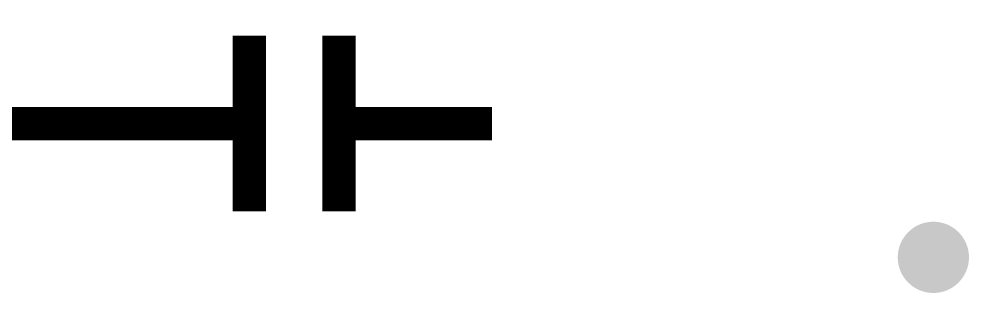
# Model space of a CAD drawing. Header units: millimetres. Extents: x -116965 to 323937, y 291661 to 566926.
# Drawn here: x -48397.9 to -47971.4, y 328743.8 to 328866.8 of the extents above; entities that cross this region are included whole.
import ezdxf

# ---------------------------------------------------------------- set-up
doc = ezdxf.new("R2010")
doc.units = ezdxf.units.MM
doc.layers.get('0').update_dxf_attribs({"lineweight": 18})
doc.layers.add('C00-00-00', color=7, linetype='Continuous')

msp = doc.modelspace()

# ---------------------------------------------------------------- hatches: boundary and pattern name
at = {"layer": 'C00-00-00'}
h = msp.add_hatch(color=256, dxfattribs=at)
edge = h.paths.add_edge_path()
edge.add_arc((-47987.380233, 328759.790736), 15.997765, 0, 360)

# ---------------------------------------------------------------- linework, layer by layer
at = {"color": 1, "lineweight": -3, "ltscale": 5, "const_width": 15}
for points in [[(-48294.469916, 328859.301619), (-48294.469916, 328780.425015)], [(-48254.216442, 328859.301619), (-48254.216442, 328780.425015)], [(-48482.498367, 328819.863317), (-48294.469916, 328819.863317)], [(-48254.216442, 328819.863317), (-48185.579942, 328819.863317)]]:
    msp.add_lwpolyline(points, dxfattribs=at)

doc.saveas('drawing.dxf')
